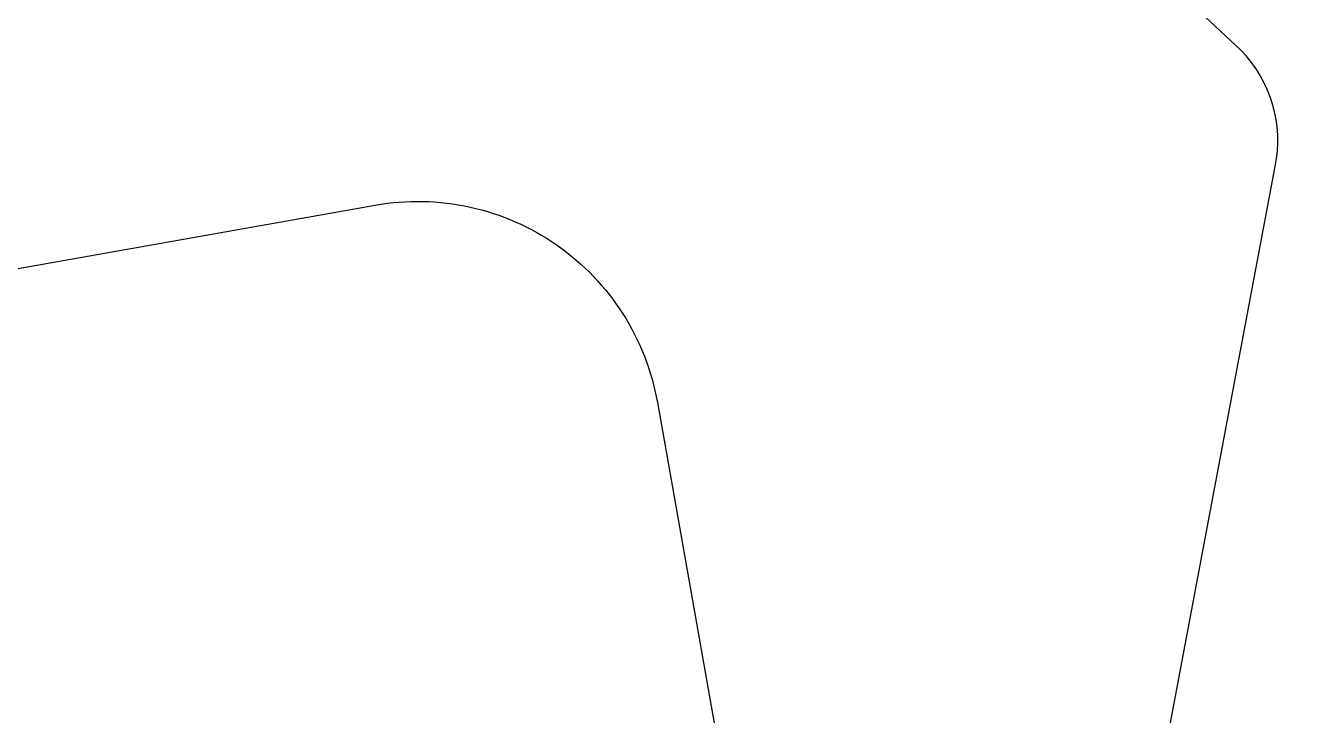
# Model space of a CAD drawing. Header units: millimetres. Extents: x 0 to 8967983, y -224399 to 13801.
# Drawn here: x 71396.31 to 71401.74, y -193459.33 to -193456.39 of the extents above; entities that cross this region are included whole.
import ezdxf

# ---------------------------------------------------------------- set-up
doc = ezdxf.new("R2010")
doc.units = ezdxf.units.MM
doc.header["$LTSCALE"] = 10
doc.layers.add('Архитектура', color=251, linetype='Continuous')

msp = doc.modelspace()

# ---------------------------------------------------------------- linework, layer by layer
at = {"layer": 'Архитектура', "lineweight": 25, "transparency": 33554684}
msp.add_lwpolyline([(71390.4742, -193458.4525), (71397.7973, -193457.1546, -0.414326), (71398.9987, -193457.9942), (71399.6583, -193461.7158, 0.827043), (71400.736, -193461.7302), (71401.6295, -193456.9904, 0.249629), (71401.4835, -193456.496), (71400.593, -193455.6632, -0.267349), (71400.3334, -193454.662), (71401.1646, -193451.6668, 0.551224), (71400.8176, -193451.2857), (71397.4561, -193451.8815), (71396.941, -193452.4681), (71397.0474, -193453.0683), (71398.1278, -193452.8768), (71398.4044, -193454.4375, -0.414326), (71397.5648, -193455.6389), (71390.962, -193456.8091, -0.414362)], format="xyb", dxfattribs=at)
msp.add_lwpolyline([(71390.4742, -193458.4525), (71397.7973, -193457.1546, -0.414326), (71398.9987, -193457.9942), (71399.6583, -193461.7158, 0.827043), (71400.736, -193461.7302), (71401.6295, -193456.9904, 0.249629), (71401.4835, -193456.496), (71400.593, -193455.6632, -0.267349), (71400.3334, -193454.662), (71401.1646, -193451.6668, 0.551224), (71400.8176, -193451.2857), (71397.4561, -193451.8815), (71396.941, -193452.4681), (71397.0474, -193453.0683), (71398.1278, -193452.8768), (71398.4044, -193454.4375, -0.414326), (71397.5648, -193455.6389), (71390.962, -193456.8091, -0.414362)], format="xyb", dxfattribs=at)
msp.add_lwpolyline([(71390.4742, -193458.4525), (71397.7973, -193457.1546, -0.414326), (71398.9987, -193457.9942), (71399.6583, -193461.7158, 0.827043), (71400.736, -193461.7302), (71401.6295, -193456.9904, 0.249629), (71401.4835, -193456.496), (71400.593, -193455.6632, -0.267349), (71400.3334, -193454.662), (71401.1646, -193451.6668, 0.551224), (71400.8176, -193451.2857), (71397.4561, -193451.8815), (71396.941, -193452.4681), (71397.0474, -193453.0683), (71398.1278, -193452.8768), (71398.4044, -193454.4375, -0.414326), (71397.5648, -193455.6389), (71390.962, -193456.8091, -0.414362)], format="xyb", dxfattribs=at)
msp.add_lwpolyline([(71390.4742, -193458.4525), (71397.7973, -193457.1546, -0.414326), (71398.9987, -193457.9942), (71399.6583, -193461.7158, 0.827043), (71400.736, -193461.7302), (71401.6295, -193456.9904, 0.249629), (71401.4835, -193456.496), (71400.593, -193455.6632, -0.267349), (71400.3334, -193454.662), (71401.1646, -193451.6668, 0.551224), (71400.8176, -193451.2857), (71397.4561, -193451.8815), (71396.941, -193452.4681), (71397.0474, -193453.0683), (71398.1278, -193452.8768), (71398.4044, -193454.4375, -0.414326), (71397.5648, -193455.6389), (71390.962, -193456.8091, -0.414362)], format="xyb", dxfattribs=at)
msp.add_lwpolyline([(71390.4742, -193458.4525), (71397.7973, -193457.1546, -0.414326), (71398.9987, -193457.9942), (71399.6583, -193461.7158, 0.827043), (71400.736, -193461.7302), (71401.6295, -193456.9904, 0.249629), (71401.4835, -193456.496), (71400.593, -193455.6632, -0.267349), (71400.3334, -193454.662), (71401.1646, -193451.6668, 0.551224), (71400.8176, -193451.2857), (71397.4561, -193451.8815), (71396.941, -193452.4681), (71397.0474, -193453.0683), (71398.1278, -193452.8768), (71398.4044, -193454.4375, -0.414326), (71397.5648, -193455.6389), (71390.962, -193456.8091, -0.414362)], format="xyb", dxfattribs=at)
msp.add_lwpolyline([(71390.4742, -193458.4525), (71397.7973, -193457.1546, -0.414326), (71398.9987, -193457.9942), (71399.6583, -193461.7158, 0.827043), (71400.736, -193461.7302), (71401.6295, -193456.9904, 0.249629), (71401.4835, -193456.496), (71400.593, -193455.6632, -0.267349), (71400.3334, -193454.662), (71401.1646, -193451.6668, 0.551224), (71400.8176, -193451.2857), (71397.4561, -193451.8815), (71396.941, -193452.4681), (71397.0474, -193453.0683), (71398.1278, -193452.8768), (71398.4044, -193454.4375, -0.414326), (71397.5648, -193455.6389), (71390.962, -193456.8091, -0.414362)], format="xyb", dxfattribs=at)
msp.add_lwpolyline([(71390.4742, -193458.4525), (71397.7973, -193457.1546, -0.414326), (71398.9987, -193457.9942), (71399.6583, -193461.7158, 0.827043), (71400.736, -193461.7302), (71401.6295, -193456.9904, 0.249629), (71401.4835, -193456.496), (71400.593, -193455.6632, -0.267349), (71400.3334, -193454.662), (71401.1646, -193451.6668, 0.551224), (71400.8176, -193451.2857), (71397.4561, -193451.8815), (71396.941, -193452.4681), (71397.0474, -193453.0683), (71398.1278, -193452.8768), (71398.4044, -193454.4375, -0.414326), (71397.5648, -193455.6389), (71390.962, -193456.8091, -0.414362)], format="xyb", dxfattribs=at)
msp.add_lwpolyline([(71390.4742, -193458.4525), (71397.7973, -193457.1546, -0.414326), (71398.9987, -193457.9942), (71399.6583, -193461.7158, 0.827043), (71400.736, -193461.7302), (71401.6295, -193456.9904, 0.249629), (71401.4835, -193456.496), (71400.593, -193455.6632, -0.267349), (71400.3334, -193454.662), (71401.1646, -193451.6668, 0.551224), (71400.8176, -193451.2857), (71397.4561, -193451.8815), (71396.941, -193452.4681), (71397.0474, -193453.0683), (71398.1278, -193452.8768), (71398.4044, -193454.4375, -0.414326), (71397.5648, -193455.6389), (71390.962, -193456.8091, -0.414362)], format="xyb", dxfattribs=at)
msp.add_lwpolyline([(71390.4742, -193458.4525), (71397.7973, -193457.1546, -0.414326), (71398.9987, -193457.9942), (71399.6583, -193461.7158, 0.827043), (71400.736, -193461.7302), (71401.6295, -193456.9904, 0.249629), (71401.4835, -193456.496), (71400.593, -193455.6632, -0.267349), (71400.3334, -193454.662), (71401.1646, -193451.6668, 0.551224), (71400.8176, -193451.2857), (71397.4561, -193451.8815), (71396.941, -193452.4681), (71397.0474, -193453.0683), (71398.1278, -193452.8768), (71398.4044, -193454.4375, -0.414326), (71397.5648, -193455.6389), (71390.962, -193456.8091, -0.414362)], format="xyb", dxfattribs=at)
msp.add_lwpolyline([(71390.4742, -193458.4525), (71397.7973, -193457.1546, -0.414326), (71398.9987, -193457.9942), (71399.6583, -193461.7158, 0.827043), (71400.736, -193461.7302), (71401.6295, -193456.9904, 0.249629), (71401.4835, -193456.496), (71400.593, -193455.6632, -0.267349), (71400.3334, -193454.662), (71401.1646, -193451.6668, 0.551224), (71400.8176, -193451.2857), (71397.4561, -193451.8815), (71396.941, -193452.4681), (71397.0474, -193453.0683), (71398.1278, -193452.8768), (71398.4044, -193454.4375, -0.414326), (71397.5648, -193455.6389), (71390.962, -193456.8091, -0.414362)], format="xyb", dxfattribs=at)
msp.add_lwpolyline([(71390.4742, -193458.4525), (71397.7973, -193457.1546, -0.414326), (71398.9987, -193457.9942), (71399.6583, -193461.7158, 0.827043), (71400.736, -193461.7302), (71401.6295, -193456.9904, 0.249629), (71401.4835, -193456.496), (71400.593, -193455.6632, -0.267349), (71400.3334, -193454.662), (71401.1646, -193451.6668, 0.551224), (71400.8176, -193451.2857), (71397.4561, -193451.8815), (71396.941, -193452.4681), (71397.0474, -193453.0683), (71398.1278, -193452.8768), (71398.4044, -193454.4375, -0.414326), (71397.5648, -193455.6389), (71390.962, -193456.8091, -0.414362)], format="xyb", dxfattribs=at)
msp.add_lwpolyline([(71390.4742, -193458.4525), (71397.7973, -193457.1546, -0.414326), (71398.9987, -193457.9942), (71399.6583, -193461.7158, 0.827043), (71400.736, -193461.7302), (71401.6295, -193456.9904, 0.249629), (71401.4835, -193456.496), (71400.593, -193455.6632, -0.267349), (71400.3334, -193454.662), (71401.1646, -193451.6668, 0.551224), (71400.8176, -193451.2857), (71397.4561, -193451.8815), (71396.941, -193452.4681), (71397.0474, -193453.0683), (71398.1278, -193452.8768), (71398.4044, -193454.4375, -0.414326), (71397.5648, -193455.6389), (71390.962, -193456.8091, -0.414362)], format="xyb", dxfattribs=at)
msp.add_lwpolyline([(71390.4742, -193458.4525), (71397.7973, -193457.1546, -0.414326), (71398.9987, -193457.9942), (71399.6583, -193461.7158, 0.827043), (71400.736, -193461.7302), (71401.6295, -193456.9904, 0.249629), (71401.4835, -193456.496), (71400.593, -193455.6632, -0.267349), (71400.3334, -193454.662), (71401.1646, -193451.6668, 0.551224), (71400.8176, -193451.2857), (71397.4561, -193451.8815), (71396.941, -193452.4681), (71397.0474, -193453.0683), (71398.1278, -193452.8768), (71398.4044, -193454.4375, -0.414326), (71397.5648, -193455.6389), (71390.962, -193456.8091, -0.414362)], format="xyb", dxfattribs=at)
msp.add_lwpolyline([(71390.4742, -193458.4525), (71397.7973, -193457.1546, -0.414326), (71398.9987, -193457.9942), (71399.6583, -193461.7158, 0.827043), (71400.736, -193461.7302), (71401.6295, -193456.9904, 0.249629), (71401.4835, -193456.496), (71400.593, -193455.6632, -0.267349), (71400.3334, -193454.662), (71401.1646, -193451.6668, 0.551224), (71400.8176, -193451.2857), (71397.4561, -193451.8815), (71396.941, -193452.4681), (71397.0474, -193453.0683), (71398.1278, -193452.8768), (71398.4044, -193454.4375, -0.414326), (71397.5648, -193455.6389), (71390.962, -193456.8091, -0.414362)], format="xyb", dxfattribs=at)
msp.add_lwpolyline([(71390.4742, -193458.4525), (71397.7973, -193457.1546, -0.414326), (71398.9987, -193457.9942), (71399.6583, -193461.7158, 0.827043), (71400.736, -193461.7302), (71401.6295, -193456.9904, 0.249629), (71401.4835, -193456.496), (71400.593, -193455.6632, -0.267349), (71400.3334, -193454.662), (71401.1646, -193451.6668, 0.551224), (71400.8176, -193451.2857), (71397.4561, -193451.8815), (71396.941, -193452.4681), (71397.0474, -193453.0683), (71398.1278, -193452.8768), (71398.4044, -193454.4375, -0.414326), (71397.5648, -193455.6389), (71390.962, -193456.8091, -0.414362)], format="xyb", dxfattribs=at)
msp.add_lwpolyline([(71390.4742, -193458.4525), (71397.7973, -193457.1546, -0.414326), (71398.9987, -193457.9942), (71399.6583, -193461.7158, 0.827043), (71400.736, -193461.7302), (71401.6295, -193456.9904, 0.249629), (71401.4835, -193456.496), (71400.593, -193455.6632, -0.267349), (71400.3334, -193454.662), (71401.1646, -193451.6668, 0.551224), (71400.8176, -193451.2857), (71397.4561, -193451.8815), (71396.941, -193452.4681), (71397.0474, -193453.0683), (71398.1278, -193452.8768), (71398.4044, -193454.4375, -0.414326), (71397.5648, -193455.6389), (71390.962, -193456.8091, -0.414362)], format="xyb", dxfattribs=at)
msp.add_lwpolyline([(71390.4742, -193458.4525), (71397.7973, -193457.1546, -0.414326), (71398.9987, -193457.9942), (71399.6583, -193461.7158, 0.827043), (71400.736, -193461.7302), (71401.6295, -193456.9904, 0.249629), (71401.4835, -193456.496), (71400.593, -193455.6632, -0.267349), (71400.3334, -193454.662), (71401.1646, -193451.6668, 0.551224), (71400.8176, -193451.2857), (71397.4561, -193451.8815), (71396.941, -193452.4681), (71397.0474, -193453.0683), (71398.1278, -193452.8768), (71398.4044, -193454.4375, -0.414326), (71397.5648, -193455.6389), (71390.962, -193456.8091, -0.414362)], format="xyb", dxfattribs=at)
msp.add_lwpolyline([(71390.4742, -193458.4525), (71397.7973, -193457.1546, -0.414326), (71398.9987, -193457.9942), (71399.6583, -193461.7158, 0.827043), (71400.736, -193461.7302), (71401.6295, -193456.9904, 0.249629), (71401.4835, -193456.496), (71400.593, -193455.6632, -0.267349), (71400.3334, -193454.662), (71401.1646, -193451.6668, 0.551224), (71400.8176, -193451.2857), (71397.4561, -193451.8815), (71396.941, -193452.4681), (71397.0474, -193453.0683), (71398.1278, -193452.8768), (71398.4044, -193454.4375, -0.414326), (71397.5648, -193455.6389), (71390.962, -193456.8091, -0.414362)], format="xyb", dxfattribs=at)
msp.add_lwpolyline([(71390.4742, -193458.4525), (71397.7973, -193457.1546, -0.414326), (71398.9987, -193457.9942), (71399.6583, -193461.7158, 0.827043), (71400.736, -193461.7302), (71401.6295, -193456.9904, 0.249629), (71401.4835, -193456.496), (71400.593, -193455.6632, -0.267349), (71400.3334, -193454.662), (71401.1646, -193451.6668, 0.551224), (71400.8176, -193451.2857), (71397.4561, -193451.8815), (71396.941, -193452.4681), (71397.0474, -193453.0683), (71398.1278, -193452.8768), (71398.4044, -193454.4375, -0.414326), (71397.5648, -193455.6389), (71390.962, -193456.8091, -0.414362)], format="xyb", dxfattribs=at)
msp.add_lwpolyline([(71390.4742, -193458.4525), (71397.7973, -193457.1546, -0.414326), (71398.9987, -193457.9942), (71399.6583, -193461.7158, 0.827043), (71400.736, -193461.7302), (71401.6295, -193456.9904, 0.249629), (71401.4835, -193456.496), (71400.593, -193455.6632, -0.267349), (71400.3334, -193454.662), (71401.1646, -193451.6668, 0.551224), (71400.8176, -193451.2857), (71397.4561, -193451.8815), (71396.941, -193452.4681), (71397.0474, -193453.0683), (71398.1278, -193452.8768), (71398.4044, -193454.4375, -0.414326), (71397.5648, -193455.6389), (71390.962, -193456.8091, -0.414362)], format="xyb", dxfattribs=at)
msp.add_lwpolyline([(71390.4742, -193458.4525), (71397.7973, -193457.1546, -0.414326), (71398.9987, -193457.9942), (71399.6583, -193461.7158, 0.827043), (71400.736, -193461.7302), (71401.6295, -193456.9904, 0.249629), (71401.4835, -193456.496), (71400.593, -193455.6632, -0.267349), (71400.3334, -193454.662), (71401.1646, -193451.6668, 0.551224), (71400.8176, -193451.2857), (71397.4561, -193451.8815), (71396.941, -193452.4681), (71397.0474, -193453.0683), (71398.1278, -193452.8768), (71398.4044, -193454.4375, -0.414326), (71397.5648, -193455.6389), (71390.962, -193456.8091, -0.414362)], format="xyb", dxfattribs=at)
msp.add_lwpolyline([(71390.4742, -193458.4525), (71397.7973, -193457.1546, -0.414326), (71398.9987, -193457.9942), (71399.6583, -193461.7158, 0.827043), (71400.736, -193461.7302), (71401.6295, -193456.9904, 0.249629), (71401.4835, -193456.496), (71400.593, -193455.6632, -0.267349), (71400.3334, -193454.662), (71401.1646, -193451.6668, 0.551224), (71400.8176, -193451.2857), (71397.4561, -193451.8815), (71396.941, -193452.4681), (71397.0474, -193453.0683), (71398.1278, -193452.8768), (71398.4044, -193454.4375, -0.414326), (71397.5648, -193455.6389), (71390.962, -193456.8091, -0.414362)], format="xyb", dxfattribs=at)
msp.add_lwpolyline([(71390.4742, -193458.4525), (71397.7973, -193457.1546, -0.414326), (71398.9987, -193457.9942), (71399.6583, -193461.7158, 0.827043), (71400.736, -193461.7302), (71401.6295, -193456.9904, 0.249629), (71401.4835, -193456.496), (71400.593, -193455.6632, -0.267349), (71400.3334, -193454.662), (71401.1646, -193451.6668, 0.551224), (71400.8176, -193451.2857), (71397.4561, -193451.8815), (71396.941, -193452.4681), (71397.0474, -193453.0683), (71398.1278, -193452.8768), (71398.4044, -193454.4375, -0.414326), (71397.5648, -193455.6389), (71390.962, -193456.8091, -0.414362)], format="xyb", dxfattribs=at)
msp.add_lwpolyline([(71390.4742, -193458.4525), (71397.7973, -193457.1546, -0.414326), (71398.9987, -193457.9942), (71399.6583, -193461.7158, 0.827043), (71400.736, -193461.7302), (71401.6295, -193456.9904, 0.249629), (71401.4835, -193456.496), (71400.593, -193455.6632, -0.267349), (71400.3334, -193454.662), (71401.1646, -193451.6668, 0.551224), (71400.8176, -193451.2857), (71397.4561, -193451.8815), (71396.941, -193452.4681), (71397.0474, -193453.0683), (71398.1278, -193452.8768), (71398.4044, -193454.4375, -0.414326), (71397.5648, -193455.6389), (71390.962, -193456.8091, -0.414362)], format="xyb", dxfattribs=at)
msp.add_lwpolyline([(71390.4742, -193458.4525), (71397.7973, -193457.1546, -0.414326), (71398.9987, -193457.9942), (71399.6583, -193461.7158, 0.827043), (71400.736, -193461.7302), (71401.6295, -193456.9904, 0.249629), (71401.4835, -193456.496), (71400.593, -193455.6632, -0.267349), (71400.3334, -193454.662), (71401.1646, -193451.6668, 0.551224), (71400.8176, -193451.2857), (71397.4561, -193451.8815), (71396.941, -193452.4681), (71397.0474, -193453.0683), (71398.1278, -193452.8768), (71398.4044, -193454.4375, -0.414326), (71397.5648, -193455.6389), (71390.962, -193456.8091, -0.414362)], format="xyb", dxfattribs=at)
msp.add_lwpolyline([(71390.4742, -193458.4525), (71397.7973, -193457.1546, -0.414326), (71398.9987, -193457.9942), (71399.6583, -193461.7158, 0.827043), (71400.736, -193461.7302), (71401.6295, -193456.9904, 0.249629), (71401.4835, -193456.496), (71400.593, -193455.6632, -0.267349), (71400.3334, -193454.662), (71401.1646, -193451.6668, 0.551224), (71400.8176, -193451.2857), (71397.4561, -193451.8815), (71396.941, -193452.4681), (71397.0474, -193453.0683), (71398.1278, -193452.8768), (71398.4044, -193454.4375, -0.414326), (71397.5648, -193455.6389), (71390.962, -193456.8091, -0.414362)], format="xyb", dxfattribs=at)
msp.add_lwpolyline([(71390.4742, -193458.4525), (71397.7973, -193457.1546, -0.414326), (71398.9987, -193457.9942), (71399.6583, -193461.7158, 0.827043), (71400.736, -193461.7302), (71401.6295, -193456.9904, 0.249629), (71401.4835, -193456.496), (71400.593, -193455.6632, -0.267349), (71400.3334, -193454.662), (71401.1646, -193451.6668, 0.551224), (71400.8176, -193451.2857), (71397.4561, -193451.8815), (71396.941, -193452.4681), (71397.0474, -193453.0683), (71398.1278, -193452.8768), (71398.4044, -193454.4375, -0.414326), (71397.5648, -193455.6389), (71390.962, -193456.8091, -0.414362)], format="xyb", dxfattribs=at)
msp.add_lwpolyline([(71390.4742, -193458.4525), (71397.7973, -193457.1546, -0.414326), (71398.9987, -193457.9942), (71399.6583, -193461.7158, 0.827043), (71400.736, -193461.7302), (71401.6295, -193456.9904, 0.249629), (71401.4835, -193456.496), (71400.593, -193455.6632, -0.267349), (71400.3334, -193454.662), (71401.1646, -193451.6668, 0.551224), (71400.8176, -193451.2857), (71397.4561, -193451.8815), (71396.941, -193452.4681), (71397.0474, -193453.0683), (71398.1278, -193452.8768), (71398.4044, -193454.4375, -0.414326), (71397.5648, -193455.6389), (71390.962, -193456.8091, -0.414362)], format="xyb", dxfattribs=at)
msp.add_lwpolyline([(71390.4742, -193458.4525), (71397.7973, -193457.1546, -0.414326), (71398.9987, -193457.9942), (71399.6583, -193461.7158, 0.827043), (71400.736, -193461.7302), (71401.6295, -193456.9904, 0.249629), (71401.4835, -193456.496), (71400.593, -193455.6632, -0.267349), (71400.3334, -193454.662), (71401.1646, -193451.6668, 0.551224), (71400.8176, -193451.2857), (71397.4561, -193451.8815), (71396.941, -193452.4681), (71397.0474, -193453.0683), (71398.1278, -193452.8768), (71398.4044, -193454.4375, -0.414326), (71397.5648, -193455.6389), (71390.962, -193456.8091, -0.414362)], format="xyb", dxfattribs=at)
msp.add_lwpolyline([(71390.4742, -193458.4525), (71397.7973, -193457.1546, -0.414326), (71398.9987, -193457.9942), (71399.6583, -193461.7158, 0.827043), (71400.736, -193461.7302), (71401.6295, -193456.9904, 0.249629), (71401.4835, -193456.496), (71400.593, -193455.6632, -0.267349), (71400.3334, -193454.662), (71401.1646, -193451.6668, 0.551224), (71400.8176, -193451.2857), (71397.4561, -193451.8815), (71396.941, -193452.4681), (71397.0474, -193453.0683), (71398.1278, -193452.8768), (71398.4044, -193454.4375, -0.414326), (71397.5648, -193455.6389), (71390.962, -193456.8091, -0.414362)], format="xyb", dxfattribs=at)
msp.add_lwpolyline([(71390.4742, -193458.4525), (71397.7973, -193457.1546, -0.414326), (71398.9987, -193457.9942), (71399.6583, -193461.7158, 0.827043), (71400.736, -193461.7302), (71401.6295, -193456.9904, 0.249629), (71401.4835, -193456.496), (71400.593, -193455.6632, -0.267349), (71400.3334, -193454.662), (71401.1646, -193451.6668, 0.551224), (71400.8176, -193451.2857), (71397.4561, -193451.8815), (71396.941, -193452.4681), (71397.0474, -193453.0683), (71398.1278, -193452.8768), (71398.4044, -193454.4375, -0.414326), (71397.5648, -193455.6389), (71390.962, -193456.8091, -0.414362)], format="xyb", dxfattribs=at)
msp.add_lwpolyline([(71390.4742, -193458.4525), (71397.7973, -193457.1546, -0.414326), (71398.9987, -193457.9942), (71399.6583, -193461.7158, 0.827043), (71400.736, -193461.7302), (71401.6295, -193456.9904, 0.249629), (71401.4835, -193456.496), (71400.593, -193455.6632, -0.267349), (71400.3334, -193454.662), (71401.1646, -193451.6668, 0.551224), (71400.8176, -193451.2857), (71397.4561, -193451.8815), (71396.941, -193452.4681), (71397.0474, -193453.0683), (71398.1278, -193452.8768), (71398.4044, -193454.4375, -0.414326), (71397.5648, -193455.6389), (71390.962, -193456.8091, -0.414362)], format="xyb", dxfattribs=at)
msp.add_lwpolyline([(71390.4742, -193458.4525), (71397.7973, -193457.1546, -0.414326), (71398.9987, -193457.9942), (71399.6583, -193461.7158, 0.827043), (71400.736, -193461.7302), (71401.6295, -193456.9904, 0.249629), (71401.4835, -193456.496), (71400.593, -193455.6632, -0.267349), (71400.3334, -193454.662), (71401.1646, -193451.6668, 0.551224), (71400.8176, -193451.2857), (71397.4561, -193451.8815), (71396.941, -193452.4681), (71397.0474, -193453.0683), (71398.1278, -193452.8768), (71398.4044, -193454.4375, -0.414326), (71397.5648, -193455.6389), (71390.962, -193456.8091, -0.414362)], format="xyb", dxfattribs=at)
msp.add_lwpolyline([(71390.4742, -193458.4525), (71397.7973, -193457.1546, -0.414326), (71398.9987, -193457.9942), (71399.6583, -193461.7158, 0.827043), (71400.736, -193461.7302), (71401.6295, -193456.9904, 0.249629), (71401.4835, -193456.496), (71400.593, -193455.6632, -0.267349), (71400.3334, -193454.662), (71401.1646, -193451.6668, 0.551224), (71400.8176, -193451.2857), (71397.4561, -193451.8815), (71396.941, -193452.4681), (71397.0474, -193453.0683), (71398.1278, -193452.8768), (71398.4044, -193454.4375, -0.414326), (71397.5648, -193455.6389), (71390.962, -193456.8091, -0.414362)], format="xyb", dxfattribs=at)
msp.add_lwpolyline([(71390.4742, -193458.4525), (71397.7973, -193457.1546, -0.414326), (71398.9987, -193457.9942), (71399.6583, -193461.7158, 0.827043), (71400.736, -193461.7302), (71401.6295, -193456.9904, 0.249629), (71401.4835, -193456.496), (71400.593, -193455.6632, -0.267349), (71400.3334, -193454.662), (71401.1646, -193451.6668, 0.551224), (71400.8176, -193451.2857), (71397.4561, -193451.8815), (71396.941, -193452.4681), (71397.0474, -193453.0683), (71398.1278, -193452.8768), (71398.4044, -193454.4375, -0.414326), (71397.5648, -193455.6389), (71390.962, -193456.8091, -0.414362)], format="xyb", dxfattribs=at)
msp.add_lwpolyline([(71390.4742, -193458.4525), (71397.7973, -193457.1546, -0.414326), (71398.9987, -193457.9942), (71399.6583, -193461.7158, 0.827043), (71400.736, -193461.7302), (71401.6295, -193456.9904, 0.249629), (71401.4835, -193456.496), (71400.593, -193455.6632, -0.267349), (71400.3334, -193454.662), (71401.1646, -193451.6668, 0.551224), (71400.8176, -193451.2857), (71397.4561, -193451.8815), (71396.941, -193452.4681), (71397.0474, -193453.0683), (71398.1278, -193452.8768), (71398.4044, -193454.4375, -0.414326), (71397.5648, -193455.6389), (71390.962, -193456.8091, -0.414362)], format="xyb", dxfattribs=at)
msp.add_lwpolyline([(71390.4742, -193458.4525), (71397.7973, -193457.1546, -0.414326), (71398.9987, -193457.9942), (71399.6583, -193461.7158, 0.827043), (71400.736, -193461.7302), (71401.6295, -193456.9904, 0.249629), (71401.4835, -193456.496), (71400.593, -193455.6632, -0.267349), (71400.3334, -193454.662), (71401.1646, -193451.6668, 0.551224), (71400.8176, -193451.2857), (71397.4561, -193451.8815), (71396.941, -193452.4681), (71397.0474, -193453.0683), (71398.1278, -193452.8768), (71398.4044, -193454.4375, -0.414326), (71397.5648, -193455.6389), (71390.962, -193456.8091, -0.414362)], format="xyb", dxfattribs=at)
msp.add_lwpolyline([(71390.4742, -193458.4525), (71397.7973, -193457.1546, -0.414326), (71398.9987, -193457.9942), (71399.6583, -193461.7158, 0.827043), (71400.736, -193461.7302), (71401.6295, -193456.9904, 0.249629), (71401.4835, -193456.496), (71400.593, -193455.6632, -0.267349), (71400.3334, -193454.662), (71401.1646, -193451.6668, 0.551224), (71400.8176, -193451.2857), (71397.4561, -193451.8815), (71396.941, -193452.4681), (71397.0474, -193453.0683), (71398.1278, -193452.8768), (71398.4044, -193454.4375, -0.414326), (71397.5648, -193455.6389), (71390.962, -193456.8091, -0.414362)], format="xyb", dxfattribs=at)
msp.add_lwpolyline([(71390.4742, -193458.4525), (71397.7973, -193457.1546, -0.414326), (71398.9987, -193457.9942), (71399.6583, -193461.7158, 0.827043), (71400.736, -193461.7302), (71401.6295, -193456.9904, 0.249629), (71401.4835, -193456.496), (71400.593, -193455.6632, -0.267349), (71400.3334, -193454.662), (71401.1646, -193451.6668, 0.551224), (71400.8176, -193451.2857), (71397.4561, -193451.8815), (71396.941, -193452.4681), (71397.0474, -193453.0683), (71398.1278, -193452.8768), (71398.4044, -193454.4375, -0.414326), (71397.5648, -193455.6389), (71390.962, -193456.8091, -0.414362)], format="xyb", dxfattribs=at)
msp.add_lwpolyline([(71390.4742, -193458.4525), (71397.7973, -193457.1546, -0.414326), (71398.9987, -193457.9942), (71399.6583, -193461.7158, 0.827043), (71400.736, -193461.7302), (71401.6295, -193456.9904, 0.249629), (71401.4835, -193456.496), (71400.593, -193455.6632, -0.267349), (71400.3334, -193454.662), (71401.1646, -193451.6668, 0.551224), (71400.8176, -193451.2857), (71397.4561, -193451.8815), (71396.941, -193452.4681), (71397.0474, -193453.0683), (71398.1278, -193452.8768), (71398.4044, -193454.4375, -0.414326), (71397.5648, -193455.6389), (71390.962, -193456.8091, -0.414362)], format="xyb", dxfattribs=at)
msp.add_lwpolyline([(71390.4742, -193458.4525), (71397.7973, -193457.1546, -0.414326), (71398.9987, -193457.9942), (71399.6583, -193461.7158, 0.827043), (71400.736, -193461.7302), (71401.6295, -193456.9904, 0.249629), (71401.4835, -193456.496), (71400.593, -193455.6632, -0.267349), (71400.3334, -193454.662), (71401.1646, -193451.6668, 0.551224), (71400.8176, -193451.2857), (71397.4561, -193451.8815), (71396.941, -193452.4681), (71397.0474, -193453.0683), (71398.1278, -193452.8768), (71398.4044, -193454.4375, -0.414326), (71397.5648, -193455.6389), (71390.962, -193456.8091, -0.414362)], format="xyb", dxfattribs=at)
msp.add_lwpolyline([(71390.4742, -193458.4525), (71397.7973, -193457.1546, -0.414326), (71398.9987, -193457.9942), (71399.6583, -193461.7158, 0.827043), (71400.736, -193461.7302), (71401.6295, -193456.9904, 0.249629), (71401.4835, -193456.496), (71400.593, -193455.6632, -0.267349), (71400.3334, -193454.662), (71401.1646, -193451.6668, 0.551224), (71400.8176, -193451.2857), (71397.4561, -193451.8815), (71396.941, -193452.4681), (71397.0474, -193453.0683), (71398.1278, -193452.8768), (71398.4044, -193454.4375, -0.414326), (71397.5648, -193455.6389), (71390.962, -193456.8091, -0.414362)], format="xyb", dxfattribs=at)
msp.add_lwpolyline([(71390.4742, -193458.4525), (71397.7973, -193457.1546, -0.414326), (71398.9987, -193457.9942), (71399.6583, -193461.7158, 0.827043), (71400.736, -193461.7302), (71401.6295, -193456.9904, 0.249629), (71401.4835, -193456.496), (71400.593, -193455.6632, -0.267349), (71400.3334, -193454.662), (71401.1646, -193451.6668, 0.551224), (71400.8176, -193451.2857), (71397.4561, -193451.8815), (71396.941, -193452.4681), (71397.0474, -193453.0683), (71398.1278, -193452.8768), (71398.4044, -193454.4375, -0.414326), (71397.5648, -193455.6389), (71390.962, -193456.8091, -0.414362)], format="xyb", dxfattribs=at)
msp.add_lwpolyline([(71390.4742, -193458.4525), (71397.7973, -193457.1546, -0.414326), (71398.9987, -193457.9942), (71399.6583, -193461.7158, 0.827043), (71400.736, -193461.7302), (71401.6295, -193456.9904, 0.249629), (71401.4835, -193456.496), (71400.593, -193455.6632, -0.267349), (71400.3334, -193454.662), (71401.1646, -193451.6668, 0.551224), (71400.8176, -193451.2857), (71397.4561, -193451.8815), (71396.941, -193452.4681), (71397.0474, -193453.0683), (71398.1278, -193452.8768), (71398.4044, -193454.4375, -0.414326), (71397.5648, -193455.6389), (71390.962, -193456.8091, -0.414362)], format="xyb", dxfattribs=at)
msp.add_lwpolyline([(71390.4742, -193458.4525), (71397.7973, -193457.1546, -0.414326), (71398.9987, -193457.9942), (71399.6583, -193461.7158, 0.827043), (71400.736, -193461.7302), (71401.6295, -193456.9904, 0.249629), (71401.4835, -193456.496), (71400.593, -193455.6632, -0.267349), (71400.3334, -193454.662), (71401.1646, -193451.6668, 0.551224), (71400.8176, -193451.2857), (71397.4561, -193451.8815), (71396.941, -193452.4681), (71397.0474, -193453.0683), (71398.1278, -193452.8768), (71398.4044, -193454.4375, -0.414326), (71397.5648, -193455.6389), (71390.962, -193456.8091, -0.414362)], format="xyb", dxfattribs=at)
msp.add_lwpolyline([(71390.4742, -193458.4525), (71397.7973, -193457.1546, -0.414326), (71398.9987, -193457.9942), (71399.6583, -193461.7158, 0.827043), (71400.736, -193461.7302), (71401.6295, -193456.9904, 0.249629), (71401.4835, -193456.496), (71400.593, -193455.6632, -0.267349), (71400.3334, -193454.662), (71401.1646, -193451.6668, 0.551224), (71400.8176, -193451.2857), (71397.4561, -193451.8815), (71396.941, -193452.4681), (71397.0474, -193453.0683), (71398.1278, -193452.8768), (71398.4044, -193454.4375, -0.414326), (71397.5648, -193455.6389), (71390.962, -193456.8091, -0.414362)], format="xyb", dxfattribs=at)
msp.add_lwpolyline([(71390.4742, -193458.4525), (71397.7973, -193457.1546, -0.414326), (71398.9987, -193457.9942), (71399.6583, -193461.7158, 0.827043), (71400.736, -193461.7302), (71401.6295, -193456.9904, 0.249629), (71401.4835, -193456.496), (71400.593, -193455.6632, -0.267349), (71400.3334, -193454.662), (71401.1646, -193451.6668, 0.551224), (71400.8176, -193451.2857), (71397.4561, -193451.8815), (71396.941, -193452.4681), (71397.0474, -193453.0683), (71398.1278, -193452.8768), (71398.4044, -193454.4375, -0.414326), (71397.5648, -193455.6389), (71390.962, -193456.8091, -0.414362)], format="xyb", dxfattribs=at)
msp.add_lwpolyline([(71390.4742, -193458.4525), (71397.7973, -193457.1546, -0.414326), (71398.9987, -193457.9942), (71399.6583, -193461.7158, 0.827043), (71400.736, -193461.7302), (71401.6295, -193456.9904, 0.249629), (71401.4835, -193456.496), (71400.593, -193455.6632, -0.267349), (71400.3334, -193454.662), (71401.1646, -193451.6668, 0.551224), (71400.8176, -193451.2857), (71397.4561, -193451.8815), (71396.941, -193452.4681), (71397.0474, -193453.0683), (71398.1278, -193452.8768), (71398.4044, -193454.4375, -0.414326), (71397.5648, -193455.6389), (71390.962, -193456.8091, -0.414362)], format="xyb", dxfattribs=at)
msp.add_lwpolyline([(71390.4742, -193458.4525), (71397.7973, -193457.1546, -0.414326), (71398.9987, -193457.9942), (71399.6583, -193461.7158, 0.827043), (71400.736, -193461.7302), (71401.6295, -193456.9904, 0.249629), (71401.4835, -193456.496), (71400.593, -193455.6632, -0.267349), (71400.3334, -193454.662), (71401.1646, -193451.6668, 0.551224), (71400.8176, -193451.2857), (71397.4561, -193451.8815), (71396.941, -193452.4681), (71397.0474, -193453.0683), (71398.1278, -193452.8768), (71398.4044, -193454.4375, -0.414326), (71397.5648, -193455.6389), (71390.962, -193456.8091, -0.414362)], format="xyb", dxfattribs=at)
msp.add_lwpolyline([(71390.4742, -193458.4525), (71397.7973, -193457.1546, -0.414326), (71398.9987, -193457.9942), (71399.6583, -193461.7158, 0.827043), (71400.736, -193461.7302), (71401.6295, -193456.9904, 0.249629), (71401.4835, -193456.496), (71400.593, -193455.6632, -0.267349), (71400.3334, -193454.662), (71401.1646, -193451.6668, 0.551224), (71400.8176, -193451.2857), (71397.4561, -193451.8815), (71396.941, -193452.4681), (71397.0474, -193453.0683), (71398.1278, -193452.8768), (71398.4044, -193454.4375, -0.414326), (71397.5648, -193455.6389), (71390.962, -193456.8091, -0.414362)], format="xyb", dxfattribs=at)
msp.add_lwpolyline([(71390.4742, -193458.4525), (71397.7973, -193457.1546, -0.414326), (71398.9987, -193457.9942), (71399.6583, -193461.7158, 0.827043), (71400.736, -193461.7302), (71401.6295, -193456.9904, 0.249629), (71401.4835, -193456.496), (71400.593, -193455.6632, -0.267349), (71400.3334, -193454.662), (71401.1646, -193451.6668, 0.551224), (71400.8176, -193451.2857), (71397.4561, -193451.8815), (71396.941, -193452.4681), (71397.0474, -193453.0683), (71398.1278, -193452.8768), (71398.4044, -193454.4375, -0.414326), (71397.5648, -193455.6389), (71390.962, -193456.8091, -0.414362)], format="xyb", dxfattribs=at)
msp.add_lwpolyline([(71390.4742, -193458.4525), (71397.7973, -193457.1546, -0.414326), (71398.9987, -193457.9942), (71399.6583, -193461.7158, 0.827043), (71400.736, -193461.7302), (71401.6295, -193456.9904, 0.249629), (71401.4835, -193456.496), (71400.593, -193455.6632, -0.267349), (71400.3334, -193454.662), (71401.1646, -193451.6668, 0.551224), (71400.8176, -193451.2857), (71397.4561, -193451.8815), (71396.941, -193452.4681), (71397.0474, -193453.0683), (71398.1278, -193452.8768), (71398.4044, -193454.4375, -0.414326), (71397.5648, -193455.6389), (71390.962, -193456.8091, -0.414362)], format="xyb", dxfattribs=at)
msp.add_lwpolyline([(71390.4742, -193458.4525), (71397.7973, -193457.1546, -0.414326), (71398.9987, -193457.9942), (71399.6583, -193461.7158, 0.827043), (71400.736, -193461.7302), (71401.6295, -193456.9904, 0.249629), (71401.4835, -193456.496), (71400.593, -193455.6632, -0.267349), (71400.3334, -193454.662), (71401.1646, -193451.6668, 0.551224), (71400.8176, -193451.2857), (71397.4561, -193451.8815), (71396.941, -193452.4681), (71397.0474, -193453.0683), (71398.1278, -193452.8768), (71398.4044, -193454.4375, -0.414326), (71397.5648, -193455.6389), (71390.962, -193456.8091, -0.414362)], format="xyb", dxfattribs=at)
msp.add_lwpolyline([(71390.4742, -193458.4525), (71397.7973, -193457.1546, -0.414326), (71398.9987, -193457.9942), (71399.6583, -193461.7158, 0.827043), (71400.736, -193461.7302), (71401.6295, -193456.9904, 0.249629), (71401.4835, -193456.496), (71400.593, -193455.6632, -0.267349), (71400.3334, -193454.662), (71401.1646, -193451.6668, 0.551224), (71400.8176, -193451.2857), (71397.4561, -193451.8815), (71396.941, -193452.4681), (71397.0474, -193453.0683), (71398.1278, -193452.8768), (71398.4044, -193454.4375, -0.414326), (71397.5648, -193455.6389), (71390.962, -193456.8091, -0.414362)], format="xyb", dxfattribs=at)
msp.add_lwpolyline([(71390.4742, -193458.4525), (71397.7973, -193457.1546, -0.414326), (71398.9987, -193457.9942), (71399.6583, -193461.7158, 0.827043), (71400.736, -193461.7302), (71401.6295, -193456.9904, 0.249629), (71401.4835, -193456.496), (71400.593, -193455.6632, -0.267349), (71400.3334, -193454.662), (71401.1646, -193451.6668, 0.551224), (71400.8176, -193451.2857), (71397.4561, -193451.8815), (71396.941, -193452.4681), (71397.0474, -193453.0683), (71398.1278, -193452.8768), (71398.4044, -193454.4375, -0.414326), (71397.5648, -193455.6389), (71390.962, -193456.8091, -0.414362)], format="xyb", dxfattribs=at)
msp.add_lwpolyline([(71390.4742, -193458.4525), (71397.7973, -193457.1546, -0.414326), (71398.9987, -193457.9942), (71399.6583, -193461.7158, 0.827043), (71400.736, -193461.7302), (71401.6295, -193456.9904, 0.249629), (71401.4835, -193456.496), (71400.593, -193455.6632, -0.267349), (71400.3334, -193454.662), (71401.1646, -193451.6668, 0.551224), (71400.8176, -193451.2857), (71397.4561, -193451.8815), (71396.941, -193452.4681), (71397.0474, -193453.0683), (71398.1278, -193452.8768), (71398.4044, -193454.4375, -0.414326), (71397.5648, -193455.6389), (71390.962, -193456.8091, -0.414362)], format="xyb", dxfattribs=at)
msp.add_lwpolyline([(71390.4742, -193458.4525), (71397.7973, -193457.1546, -0.414326), (71398.9987, -193457.9942), (71399.6583, -193461.7158, 0.827043), (71400.736, -193461.7302), (71401.6295, -193456.9904, 0.249629), (71401.4835, -193456.496), (71400.593, -193455.6632, -0.267349), (71400.3334, -193454.662), (71401.1646, -193451.6668, 0.551224), (71400.8176, -193451.2857), (71397.4561, -193451.8815), (71396.941, -193452.4681), (71397.0474, -193453.0683), (71398.1278, -193452.8768), (71398.4044, -193454.4375, -0.414326), (71397.5648, -193455.6389), (71390.962, -193456.8091, -0.414362)], format="xyb", dxfattribs=at)
msp.add_lwpolyline([(71390.4742, -193458.4525), (71397.7973, -193457.1546, -0.414326), (71398.9987, -193457.9942), (71399.6583, -193461.7158, 0.827043), (71400.736, -193461.7302), (71401.6295, -193456.9904, 0.249629), (71401.4835, -193456.496), (71400.593, -193455.6632, -0.267349), (71400.3334, -193454.662), (71401.1646, -193451.6668, 0.551224), (71400.8176, -193451.2857), (71397.4561, -193451.8815), (71396.941, -193452.4681), (71397.0474, -193453.0683), (71398.1278, -193452.8768), (71398.4044, -193454.4375, -0.414326), (71397.5648, -193455.6389), (71390.962, -193456.8091, -0.414362)], format="xyb", dxfattribs=at)
msp.add_lwpolyline([(71390.4742, -193458.4525), (71397.7973, -193457.1546, -0.414326), (71398.9987, -193457.9942), (71399.6583, -193461.7158, 0.827043), (71400.736, -193461.7302), (71401.6295, -193456.9904, 0.249629), (71401.4835, -193456.496), (71400.593, -193455.6632, -0.267349), (71400.3334, -193454.662), (71401.1646, -193451.6668, 0.551224), (71400.8176, -193451.2857), (71397.4561, -193451.8815), (71396.941, -193452.4681), (71397.0474, -193453.0683), (71398.1278, -193452.8768), (71398.4044, -193454.4375, -0.414326), (71397.5648, -193455.6389), (71390.962, -193456.8091, -0.414362)], format="xyb", dxfattribs=at)
msp.add_lwpolyline([(71390.4742, -193458.4525), (71397.7973, -193457.1546, -0.414326), (71398.9987, -193457.9942), (71399.6583, -193461.7158, 0.827043), (71400.736, -193461.7302), (71401.6295, -193456.9904, 0.249629), (71401.4835, -193456.496), (71400.593, -193455.6632, -0.267349), (71400.3334, -193454.662), (71401.1646, -193451.6668, 0.551224), (71400.8176, -193451.2857), (71397.4561, -193451.8815), (71396.941, -193452.4681), (71397.0474, -193453.0683), (71398.1278, -193452.8768), (71398.4044, -193454.4375, -0.414326), (71397.5648, -193455.6389), (71390.962, -193456.8091, -0.414362)], format="xyb", dxfattribs=at)
msp.add_lwpolyline([(71390.4742, -193458.4525), (71397.7973, -193457.1546, -0.414326), (71398.9987, -193457.9942), (71399.6583, -193461.7158, 0.827043), (71400.736, -193461.7302), (71401.6295, -193456.9904, 0.249629), (71401.4835, -193456.496), (71400.593, -193455.6632, -0.267349), (71400.3334, -193454.662), (71401.1646, -193451.6668, 0.551224), (71400.8176, -193451.2857), (71397.4561, -193451.8815), (71396.941, -193452.4681), (71397.0474, -193453.0683), (71398.1278, -193452.8768), (71398.4044, -193454.4375, -0.414326), (71397.5648, -193455.6389), (71390.962, -193456.8091, -0.414362)], format="xyb", dxfattribs=at)
msp.add_lwpolyline([(71390.4742, -193458.4525), (71397.7973, -193457.1546, -0.414326), (71398.9987, -193457.9942), (71399.6583, -193461.7158, 0.827043), (71400.736, -193461.7302), (71401.6295, -193456.9904, 0.249629), (71401.4835, -193456.496), (71400.593, -193455.6632, -0.267349), (71400.3334, -193454.662), (71401.1646, -193451.6668, 0.551224), (71400.8176, -193451.2857), (71397.4561, -193451.8815), (71396.941, -193452.4681), (71397.0474, -193453.0683), (71398.1278, -193452.8768), (71398.4044, -193454.4375, -0.414326), (71397.5648, -193455.6389), (71390.962, -193456.8091, -0.414362)], format="xyb", dxfattribs=at)
msp.add_lwpolyline([(71390.4742, -193458.4525), (71397.7973, -193457.1546, -0.414326), (71398.9987, -193457.9942), (71399.6583, -193461.7158, 0.827043), (71400.736, -193461.7302), (71401.6295, -193456.9904, 0.249629), (71401.4835, -193456.496), (71400.593, -193455.6632, -0.267349), (71400.3334, -193454.662), (71401.1646, -193451.6668, 0.551224), (71400.8176, -193451.2857), (71397.4561, -193451.8815), (71396.941, -193452.4681), (71397.0474, -193453.0683), (71398.1278, -193452.8768), (71398.4044, -193454.4375, -0.414326), (71397.5648, -193455.6389), (71390.962, -193456.8091, -0.414362)], format="xyb", dxfattribs=at)
msp.add_lwpolyline([(71390.4742, -193458.4525), (71397.7973, -193457.1546, -0.414326), (71398.9987, -193457.9942), (71399.6583, -193461.7158, 0.827043), (71400.736, -193461.7302), (71401.6295, -193456.9904, 0.249629), (71401.4835, -193456.496), (71400.593, -193455.6632, -0.267349), (71400.3334, -193454.662), (71401.1646, -193451.6668, 0.551224), (71400.8176, -193451.2857), (71397.4561, -193451.8815), (71396.941, -193452.4681), (71397.0474, -193453.0683), (71398.1278, -193452.8768), (71398.4044, -193454.4375, -0.414326), (71397.5648, -193455.6389), (71390.962, -193456.8091, -0.414362)], format="xyb", dxfattribs=at)
msp.add_lwpolyline([(71390.4742, -193458.4525), (71397.7973, -193457.1546, -0.414326), (71398.9987, -193457.9942), (71399.6583, -193461.7158, 0.827043), (71400.736, -193461.7302), (71401.6295, -193456.9904, 0.249629), (71401.4835, -193456.496), (71400.593, -193455.6632, -0.267349), (71400.3334, -193454.662), (71401.1646, -193451.6668, 0.551224), (71400.8176, -193451.2857), (71397.4561, -193451.8815), (71396.941, -193452.4681), (71397.0474, -193453.0683), (71398.1278, -193452.8768), (71398.4044, -193454.4375, -0.414326), (71397.5648, -193455.6389), (71390.962, -193456.8091, -0.414362)], format="xyb", dxfattribs=at)
msp.add_lwpolyline([(71390.4742, -193458.4525), (71397.7973, -193457.1546, -0.414326), (71398.9987, -193457.9942), (71399.6583, -193461.7158, 0.827043), (71400.736, -193461.7302), (71401.6295, -193456.9904, 0.249629), (71401.4835, -193456.496), (71400.593, -193455.6632, -0.267349), (71400.3334, -193454.662), (71401.1646, -193451.6668, 0.551224), (71400.8176, -193451.2857), (71397.4561, -193451.8815), (71396.941, -193452.4681), (71397.0474, -193453.0683), (71398.1278, -193452.8768), (71398.4044, -193454.4375, -0.414326), (71397.5648, -193455.6389), (71390.962, -193456.8091, -0.414362)], format="xyb", dxfattribs=at)
msp.add_lwpolyline([(71390.4742, -193458.4525), (71397.7973, -193457.1546, -0.414326), (71398.9987, -193457.9942), (71399.6583, -193461.7158, 0.827043), (71400.736, -193461.7302), (71401.6295, -193456.9904, 0.249629), (71401.4835, -193456.496), (71400.593, -193455.6632, -0.267349), (71400.3334, -193454.662), (71401.1646, -193451.6668, 0.551224), (71400.8176, -193451.2857), (71397.4561, -193451.8815), (71396.941, -193452.4681), (71397.0474, -193453.0683), (71398.1278, -193452.8768), (71398.4044, -193454.4375, -0.414326), (71397.5648, -193455.6389), (71390.962, -193456.8091, -0.414362)], format="xyb", dxfattribs=at)
msp.add_lwpolyline([(71390.4742, -193458.4525), (71397.7973, -193457.1546, -0.414326), (71398.9987, -193457.9942), (71399.6583, -193461.7158, 0.827043), (71400.736, -193461.7302), (71401.6295, -193456.9904, 0.249629), (71401.4835, -193456.496), (71400.593, -193455.6632, -0.267349), (71400.3334, -193454.662), (71401.1646, -193451.6668, 0.551224), (71400.8176, -193451.2857), (71397.4561, -193451.8815), (71396.941, -193452.4681), (71397.0474, -193453.0683), (71398.1278, -193452.8768), (71398.4044, -193454.4375, -0.414326), (71397.5648, -193455.6389), (71390.962, -193456.8091, -0.414362)], format="xyb", dxfattribs=at)
msp.add_lwpolyline([(71390.4742, -193458.4525), (71397.7973, -193457.1546, -0.414326), (71398.9987, -193457.9942), (71399.6583, -193461.7158, 0.827043), (71400.736, -193461.7302), (71401.6295, -193456.9904, 0.249629), (71401.4835, -193456.496), (71400.593, -193455.6632, -0.267349), (71400.3334, -193454.662), (71401.1646, -193451.6668, 0.551224), (71400.8176, -193451.2857), (71397.4561, -193451.8815), (71396.941, -193452.4681), (71397.0474, -193453.0683), (71398.1278, -193452.8768), (71398.4044, -193454.4375, -0.414326), (71397.5648, -193455.6389), (71390.962, -193456.8091, -0.414362)], format="xyb", dxfattribs=at)
msp.add_lwpolyline([(71390.4742, -193458.4525), (71397.7973, -193457.1546, -0.414326), (71398.9987, -193457.9942), (71399.6583, -193461.7158, 0.827043), (71400.736, -193461.7302), (71401.6295, -193456.9904, 0.249629), (71401.4835, -193456.496), (71400.593, -193455.6632, -0.267349), (71400.3334, -193454.662), (71401.1646, -193451.6668, 0.551224), (71400.8176, -193451.2857), (71397.4561, -193451.8815), (71396.941, -193452.4681), (71397.0474, -193453.0683), (71398.1278, -193452.8768), (71398.4044, -193454.4375, -0.414326), (71397.5648, -193455.6389), (71390.962, -193456.8091, -0.414362)], format="xyb", dxfattribs=at)
msp.add_lwpolyline([(71390.4742, -193458.4525), (71397.7973, -193457.1546, -0.414326), (71398.9987, -193457.9942), (71399.6583, -193461.7158, 0.827043), (71400.736, -193461.7302), (71401.6295, -193456.9904, 0.249629), (71401.4835, -193456.496), (71400.593, -193455.6632, -0.267349), (71400.3334, -193454.662), (71401.1646, -193451.6668, 0.551224), (71400.8176, -193451.2857), (71397.4561, -193451.8815), (71396.941, -193452.4681), (71397.0474, -193453.0683), (71398.1278, -193452.8768), (71398.4044, -193454.4375, -0.414326), (71397.5648, -193455.6389), (71390.962, -193456.8091, -0.414362)], format="xyb", dxfattribs=at)
msp.add_lwpolyline([(71390.4742, -193458.4525), (71397.7973, -193457.1546, -0.414326), (71398.9987, -193457.9942), (71399.6583, -193461.7158, 0.827043), (71400.736, -193461.7302), (71401.6295, -193456.9904, 0.249629), (71401.4835, -193456.496), (71400.593, -193455.6632, -0.267349), (71400.3334, -193454.662), (71401.1646, -193451.6668, 0.551224), (71400.8176, -193451.2857), (71397.4561, -193451.8815), (71396.941, -193452.4681), (71397.0474, -193453.0683), (71398.1278, -193452.8768), (71398.4044, -193454.4375, -0.414326), (71397.5648, -193455.6389), (71390.962, -193456.8091, -0.414362)], format="xyb", dxfattribs=at)
msp.add_lwpolyline([(71390.4742, -193458.4525), (71397.7973, -193457.1546, -0.414326), (71398.9987, -193457.9942), (71399.6583, -193461.7158, 0.827043), (71400.736, -193461.7302), (71401.6295, -193456.9904, 0.249629), (71401.4835, -193456.496), (71400.593, -193455.6632, -0.267349), (71400.3334, -193454.662), (71401.1646, -193451.6668, 0.551224), (71400.8176, -193451.2857), (71397.4561, -193451.8815), (71396.941, -193452.4681), (71397.0474, -193453.0683), (71398.1278, -193452.8768), (71398.4044, -193454.4375, -0.414326), (71397.5648, -193455.6389), (71390.962, -193456.8091, -0.414362)], format="xyb", dxfattribs=at)
msp.add_lwpolyline([(71390.4742, -193458.4525), (71397.7973, -193457.1546, -0.414326), (71398.9987, -193457.9942), (71399.6583, -193461.7158, 0.827043), (71400.736, -193461.7302), (71401.6295, -193456.9904, 0.249629), (71401.4835, -193456.496), (71400.593, -193455.6632, -0.267349), (71400.3334, -193454.662), (71401.1646, -193451.6668, 0.551224), (71400.8176, -193451.2857), (71397.4561, -193451.8815), (71396.941, -193452.4681), (71397.0474, -193453.0683), (71398.1278, -193452.8768), (71398.4044, -193454.4375, -0.414326), (71397.5648, -193455.6389), (71390.962, -193456.8091, -0.414362)], format="xyb", dxfattribs=at)
msp.add_lwpolyline([(71390.4742, -193458.4525), (71397.7973, -193457.1546, -0.414326), (71398.9987, -193457.9942), (71399.6583, -193461.7158, 0.827043), (71400.736, -193461.7302), (71401.6295, -193456.9904, 0.249629), (71401.4835, -193456.496), (71400.593, -193455.6632, -0.267349), (71400.3334, -193454.662), (71401.1646, -193451.6668, 0.551224), (71400.8176, -193451.2857), (71397.4561, -193451.8815), (71396.941, -193452.4681), (71397.0474, -193453.0683), (71398.1278, -193452.8768), (71398.4044, -193454.4375, -0.414326), (71397.5648, -193455.6389), (71390.962, -193456.8091, -0.414362)], format="xyb", dxfattribs=at)
msp.add_lwpolyline([(71390.4742, -193458.4525), (71397.7973, -193457.1546, -0.414326), (71398.9987, -193457.9942), (71399.6583, -193461.7158, 0.827043), (71400.736, -193461.7302), (71401.6295, -193456.9904, 0.249629), (71401.4835, -193456.496), (71400.593, -193455.6632, -0.267349), (71400.3334, -193454.662), (71401.1646, -193451.6668, 0.551224), (71400.8176, -193451.2857), (71397.4561, -193451.8815), (71396.941, -193452.4681), (71397.0474, -193453.0683), (71398.1278, -193452.8768), (71398.4044, -193454.4375, -0.414326), (71397.5648, -193455.6389), (71390.962, -193456.8091, -0.414362)], format="xyb", dxfattribs=at)
msp.add_lwpolyline([(71390.4742, -193458.4525), (71397.7973, -193457.1546, -0.414326), (71398.9987, -193457.9942), (71399.6583, -193461.7158, 0.827043), (71400.736, -193461.7302), (71401.6295, -193456.9904, 0.249629), (71401.4835, -193456.496), (71400.593, -193455.6632, -0.267349), (71400.3334, -193454.662), (71401.1646, -193451.6668, 0.551224), (71400.8176, -193451.2857), (71397.4561, -193451.8815), (71396.941, -193452.4681), (71397.0474, -193453.0683), (71398.1278, -193452.8768), (71398.4044, -193454.4375, -0.414326), (71397.5648, -193455.6389), (71390.962, -193456.8091, -0.414362)], format="xyb", dxfattribs=at)
msp.add_lwpolyline([(71390.4742, -193458.4525), (71397.7973, -193457.1546, -0.414326), (71398.9987, -193457.9942), (71399.6583, -193461.7158, 0.827043), (71400.736, -193461.7302), (71401.6295, -193456.9904, 0.249629), (71401.4835, -193456.496), (71400.593, -193455.6632, -0.267349), (71400.3334, -193454.662), (71401.1646, -193451.6668, 0.551224), (71400.8176, -193451.2857), (71397.4561, -193451.8815), (71396.941, -193452.4681), (71397.0474, -193453.0683), (71398.1278, -193452.8768), (71398.4044, -193454.4375, -0.414326), (71397.5648, -193455.6389), (71390.962, -193456.8091, -0.414362)], format="xyb", dxfattribs=at)
msp.add_lwpolyline([(71390.4742, -193458.4525), (71397.7973, -193457.1546, -0.414326), (71398.9987, -193457.9942), (71399.6583, -193461.7158, 0.827043), (71400.736, -193461.7302), (71401.6295, -193456.9904, 0.249629), (71401.4835, -193456.496), (71400.593, -193455.6632, -0.267349), (71400.3334, -193454.662), (71401.1646, -193451.6668, 0.551224), (71400.8176, -193451.2857), (71397.4561, -193451.8815), (71396.941, -193452.4681), (71397.0474, -193453.0683), (71398.1278, -193452.8768), (71398.4044, -193454.4375, -0.414326), (71397.5648, -193455.6389), (71390.962, -193456.8091, -0.414362)], format="xyb", dxfattribs=at)
msp.add_lwpolyline([(71390.4742, -193458.4525), (71397.7973, -193457.1546, -0.414326), (71398.9987, -193457.9942), (71399.6583, -193461.7158, 0.827043), (71400.736, -193461.7302), (71401.6295, -193456.9904, 0.249629), (71401.4835, -193456.496), (71400.593, -193455.6632, -0.267349), (71400.3334, -193454.662), (71401.1646, -193451.6668, 0.551224), (71400.8176, -193451.2857), (71397.4561, -193451.8815), (71396.941, -193452.4681), (71397.0474, -193453.0683), (71398.1278, -193452.8768), (71398.4044, -193454.4375, -0.414326), (71397.5648, -193455.6389), (71390.962, -193456.8091, -0.414362)], format="xyb", dxfattribs=at)
msp.add_lwpolyline([(71390.4742, -193458.4525), (71397.7973, -193457.1546, -0.414326), (71398.9987, -193457.9942), (71399.6583, -193461.7158, 0.827043), (71400.736, -193461.7302), (71401.6295, -193456.9904, 0.249629), (71401.4835, -193456.496), (71400.593, -193455.6632, -0.267349), (71400.3334, -193454.662), (71401.1646, -193451.6668, 0.551224), (71400.8176, -193451.2857), (71397.4561, -193451.8815), (71396.941, -193452.4681), (71397.0474, -193453.0683), (71398.1278, -193452.8768), (71398.4044, -193454.4375, -0.414326), (71397.5648, -193455.6389), (71390.962, -193456.8091, -0.414362)], format="xyb", dxfattribs=at)
msp.add_lwpolyline([(71390.4742, -193458.4525), (71397.7973, -193457.1546, -0.414326), (71398.9987, -193457.9942), (71399.6583, -193461.7158, 0.827043), (71400.736, -193461.7302), (71401.6295, -193456.9904, 0.249629), (71401.4835, -193456.496), (71400.593, -193455.6632, -0.267349), (71400.3334, -193454.662), (71401.1646, -193451.6668, 0.551224), (71400.8176, -193451.2857), (71397.4561, -193451.8815), (71396.941, -193452.4681), (71397.0474, -193453.0683), (71398.1278, -193452.8768), (71398.4044, -193454.4375, -0.414326), (71397.5648, -193455.6389), (71390.962, -193456.8091, -0.414362)], format="xyb", dxfattribs=at)
msp.add_lwpolyline([(71390.4742, -193458.4525), (71397.7973, -193457.1546, -0.414326), (71398.9987, -193457.9942), (71399.6583, -193461.7158, 0.827043), (71400.736, -193461.7302), (71401.6295, -193456.9904, 0.249629), (71401.4835, -193456.496), (71400.593, -193455.6632, -0.267349), (71400.3334, -193454.662), (71401.1646, -193451.6668, 0.551224), (71400.8176, -193451.2857), (71397.4561, -193451.8815), (71396.941, -193452.4681), (71397.0474, -193453.0683), (71398.1278, -193452.8768), (71398.4044, -193454.4375, -0.414326), (71397.5648, -193455.6389), (71390.962, -193456.8091, -0.414362)], format="xyb", dxfattribs=at)
msp.add_lwpolyline([(71390.4742, -193458.4525), (71397.7973, -193457.1546, -0.414326), (71398.9987, -193457.9942), (71399.6583, -193461.7158, 0.827043), (71400.736, -193461.7302), (71401.6295, -193456.9904, 0.249629), (71401.4835, -193456.496), (71400.593, -193455.6632, -0.267349), (71400.3334, -193454.662), (71401.1646, -193451.6668, 0.551224), (71400.8176, -193451.2857), (71397.4561, -193451.8815), (71396.941, -193452.4681), (71397.0474, -193453.0683), (71398.1278, -193452.8768), (71398.4044, -193454.4375, -0.414326), (71397.5648, -193455.6389), (71390.962, -193456.8091, -0.414362)], format="xyb", dxfattribs=at)
msp.add_lwpolyline([(71390.4742, -193458.4525), (71397.7973, -193457.1546, -0.414326), (71398.9987, -193457.9942), (71399.6583, -193461.7158, 0.827043), (71400.736, -193461.7302), (71401.6295, -193456.9904, 0.249629), (71401.4835, -193456.496), (71400.593, -193455.6632, -0.267349), (71400.3334, -193454.662), (71401.1646, -193451.6668, 0.551224), (71400.8176, -193451.2857), (71397.4561, -193451.8815), (71396.941, -193452.4681), (71397.0474, -193453.0683), (71398.1278, -193452.8768), (71398.4044, -193454.4375, -0.414326), (71397.5648, -193455.6389), (71390.962, -193456.8091, -0.414362)], format="xyb", dxfattribs=at)
msp.add_lwpolyline([(71390.4742, -193458.4525), (71397.7973, -193457.1546, -0.414326), (71398.9987, -193457.9942), (71399.6583, -193461.7158, 0.827043), (71400.736, -193461.7302), (71401.6295, -193456.9904, 0.249629), (71401.4835, -193456.496), (71400.593, -193455.6632, -0.267349), (71400.3334, -193454.662), (71401.1646, -193451.6668, 0.551224), (71400.8176, -193451.2857), (71397.4561, -193451.8815), (71396.941, -193452.4681), (71397.0474, -193453.0683), (71398.1278, -193452.8768), (71398.4044, -193454.4375, -0.414326), (71397.5648, -193455.6389), (71390.962, -193456.8091, -0.414362)], format="xyb", dxfattribs=at)
msp.add_lwpolyline([(71390.4742, -193458.4525), (71397.7973, -193457.1546, -0.414326), (71398.9987, -193457.9942), (71399.6583, -193461.7158, 0.827043), (71400.736, -193461.7302), (71401.6295, -193456.9904, 0.249629), (71401.4835, -193456.496), (71400.593, -193455.6632, -0.267349), (71400.3334, -193454.662), (71401.1646, -193451.6668, 0.551224), (71400.8176, -193451.2857), (71397.4561, -193451.8815), (71396.941, -193452.4681), (71397.0474, -193453.0683), (71398.1278, -193452.8768), (71398.4044, -193454.4375, -0.414326), (71397.5648, -193455.6389), (71390.962, -193456.8091, -0.414362)], format="xyb", dxfattribs=at)
msp.add_lwpolyline([(71390.4742, -193458.4525), (71397.7973, -193457.1546, -0.414326), (71398.9987, -193457.9942), (71399.6583, -193461.7158, 0.827043), (71400.736, -193461.7302), (71401.6295, -193456.9904, 0.249629), (71401.4835, -193456.496), (71400.593, -193455.6632, -0.267349), (71400.3334, -193454.662), (71401.1646, -193451.6668, 0.551224), (71400.8176, -193451.2857), (71397.4561, -193451.8815), (71396.941, -193452.4681), (71397.0474, -193453.0683), (71398.1278, -193452.8768), (71398.4044, -193454.4375, -0.414326), (71397.5648, -193455.6389), (71390.962, -193456.8091, -0.414362)], format="xyb", dxfattribs=at)
msp.add_lwpolyline([(71390.4742, -193458.4525), (71397.7973, -193457.1546, -0.414326), (71398.9987, -193457.9942), (71399.6583, -193461.7158, 0.827043), (71400.736, -193461.7302), (71401.6295, -193456.9904, 0.249629), (71401.4835, -193456.496), (71400.593, -193455.6632, -0.267349), (71400.3334, -193454.662), (71401.1646, -193451.6668, 0.551224), (71400.8176, -193451.2857), (71397.4561, -193451.8815), (71396.941, -193452.4681), (71397.0474, -193453.0683), (71398.1278, -193452.8768), (71398.4044, -193454.4375, -0.414326), (71397.5648, -193455.6389), (71390.962, -193456.8091, -0.414362)], format="xyb", dxfattribs=at)
msp.add_lwpolyline([(71390.4742, -193458.4525), (71397.7973, -193457.1546, -0.414326), (71398.9987, -193457.9942), (71399.6583, -193461.7158, 0.827043), (71400.736, -193461.7302), (71401.6295, -193456.9904, 0.249629), (71401.4835, -193456.496), (71400.593, -193455.6632, -0.267349), (71400.3334, -193454.662), (71401.1646, -193451.6668, 0.551224), (71400.8176, -193451.2857), (71397.4561, -193451.8815), (71396.941, -193452.4681), (71397.0474, -193453.0683), (71398.1278, -193452.8768), (71398.4044, -193454.4375, -0.414326), (71397.5648, -193455.6389), (71390.962, -193456.8091, -0.414362)], format="xyb", dxfattribs=at)
msp.add_lwpolyline([(71390.4742, -193458.4525), (71397.7973, -193457.1546, -0.414326), (71398.9987, -193457.9942), (71399.6583, -193461.7158, 0.827043), (71400.736, -193461.7302), (71401.6295, -193456.9904, 0.249629), (71401.4835, -193456.496), (71400.593, -193455.6632, -0.267349), (71400.3334, -193454.662), (71401.1646, -193451.6668, 0.551224), (71400.8176, -193451.2857), (71397.4561, -193451.8815), (71396.941, -193452.4681), (71397.0474, -193453.0683), (71398.1278, -193452.8768), (71398.4044, -193454.4375, -0.414326), (71397.5648, -193455.6389), (71390.962, -193456.8091, -0.414362)], format="xyb", dxfattribs=at)
msp.add_lwpolyline([(71390.4742, -193458.4525), (71397.7973, -193457.1546, -0.414326), (71398.9987, -193457.9942), (71399.6583, -193461.7158, 0.827043), (71400.736, -193461.7302), (71401.6295, -193456.9904, 0.249629), (71401.4835, -193456.496), (71400.593, -193455.6632, -0.267349), (71400.3334, -193454.662), (71401.1646, -193451.6668, 0.551224), (71400.8176, -193451.2857), (71397.4561, -193451.8815), (71396.941, -193452.4681), (71397.0474, -193453.0683), (71398.1278, -193452.8768), (71398.4044, -193454.4375, -0.414326), (71397.5648, -193455.6389), (71390.962, -193456.8091, -0.414362)], format="xyb", dxfattribs=at)
msp.add_lwpolyline([(71390.4742, -193458.4525), (71397.7973, -193457.1546, -0.414326), (71398.9987, -193457.9942), (71399.6583, -193461.7158, 0.827043), (71400.736, -193461.7302), (71401.6295, -193456.9904, 0.249629), (71401.4835, -193456.496), (71400.593, -193455.6632, -0.267349), (71400.3334, -193454.662), (71401.1646, -193451.6668, 0.551224), (71400.8176, -193451.2857), (71397.4561, -193451.8815), (71396.941, -193452.4681), (71397.0474, -193453.0683), (71398.1278, -193452.8768), (71398.4044, -193454.4375, -0.414326), (71397.5648, -193455.6389), (71390.962, -193456.8091, -0.414362)], format="xyb", dxfattribs=at)
msp.add_lwpolyline([(71390.4742, -193458.4525), (71397.7973, -193457.1546, -0.414326), (71398.9987, -193457.9942), (71399.6583, -193461.7158, 0.827043), (71400.736, -193461.7302), (71401.6295, -193456.9904, 0.249629), (71401.4835, -193456.496), (71400.593, -193455.6632, -0.267349), (71400.3334, -193454.662), (71401.1646, -193451.6668, 0.551224), (71400.8176, -193451.2857), (71397.4561, -193451.8815), (71396.941, -193452.4681), (71397.0474, -193453.0683), (71398.1278, -193452.8768), (71398.4044, -193454.4375, -0.414326), (71397.5648, -193455.6389), (71390.962, -193456.8091, -0.414362)], format="xyb", dxfattribs=at)
msp.add_lwpolyline([(71390.4742, -193458.4525), (71397.7973, -193457.1546, -0.414326), (71398.9987, -193457.9942), (71399.6583, -193461.7158, 0.827043), (71400.736, -193461.7302), (71401.6295, -193456.9904, 0.249629), (71401.4835, -193456.496), (71400.593, -193455.6632, -0.267349), (71400.3334, -193454.662), (71401.1646, -193451.6668, 0.551224), (71400.8176, -193451.2857), (71397.4561, -193451.8815), (71396.941, -193452.4681), (71397.0474, -193453.0683), (71398.1278, -193452.8768), (71398.4044, -193454.4375, -0.414326), (71397.5648, -193455.6389), (71390.962, -193456.8091, -0.414362)], format="xyb", dxfattribs=at)
msp.add_lwpolyline([(71390.4742, -193458.4525), (71397.7973, -193457.1546, -0.414326), (71398.9987, -193457.9942), (71399.6583, -193461.7158, 0.827043), (71400.736, -193461.7302), (71401.6295, -193456.9904, 0.249629), (71401.4835, -193456.496), (71400.593, -193455.6632, -0.267349), (71400.3334, -193454.662), (71401.1646, -193451.6668, 0.551224), (71400.8176, -193451.2857), (71397.4561, -193451.8815), (71396.941, -193452.4681), (71397.0474, -193453.0683), (71398.1278, -193452.8768), (71398.4044, -193454.4375, -0.414326), (71397.5648, -193455.6389), (71390.962, -193456.8091, -0.414362)], format="xyb", dxfattribs=at)
msp.add_arc((68711.0138, -184296.962), 9778.6546, 272.59254797, 356.63539137, dxfattribs=at)

doc.saveas('drawing.dxf')
